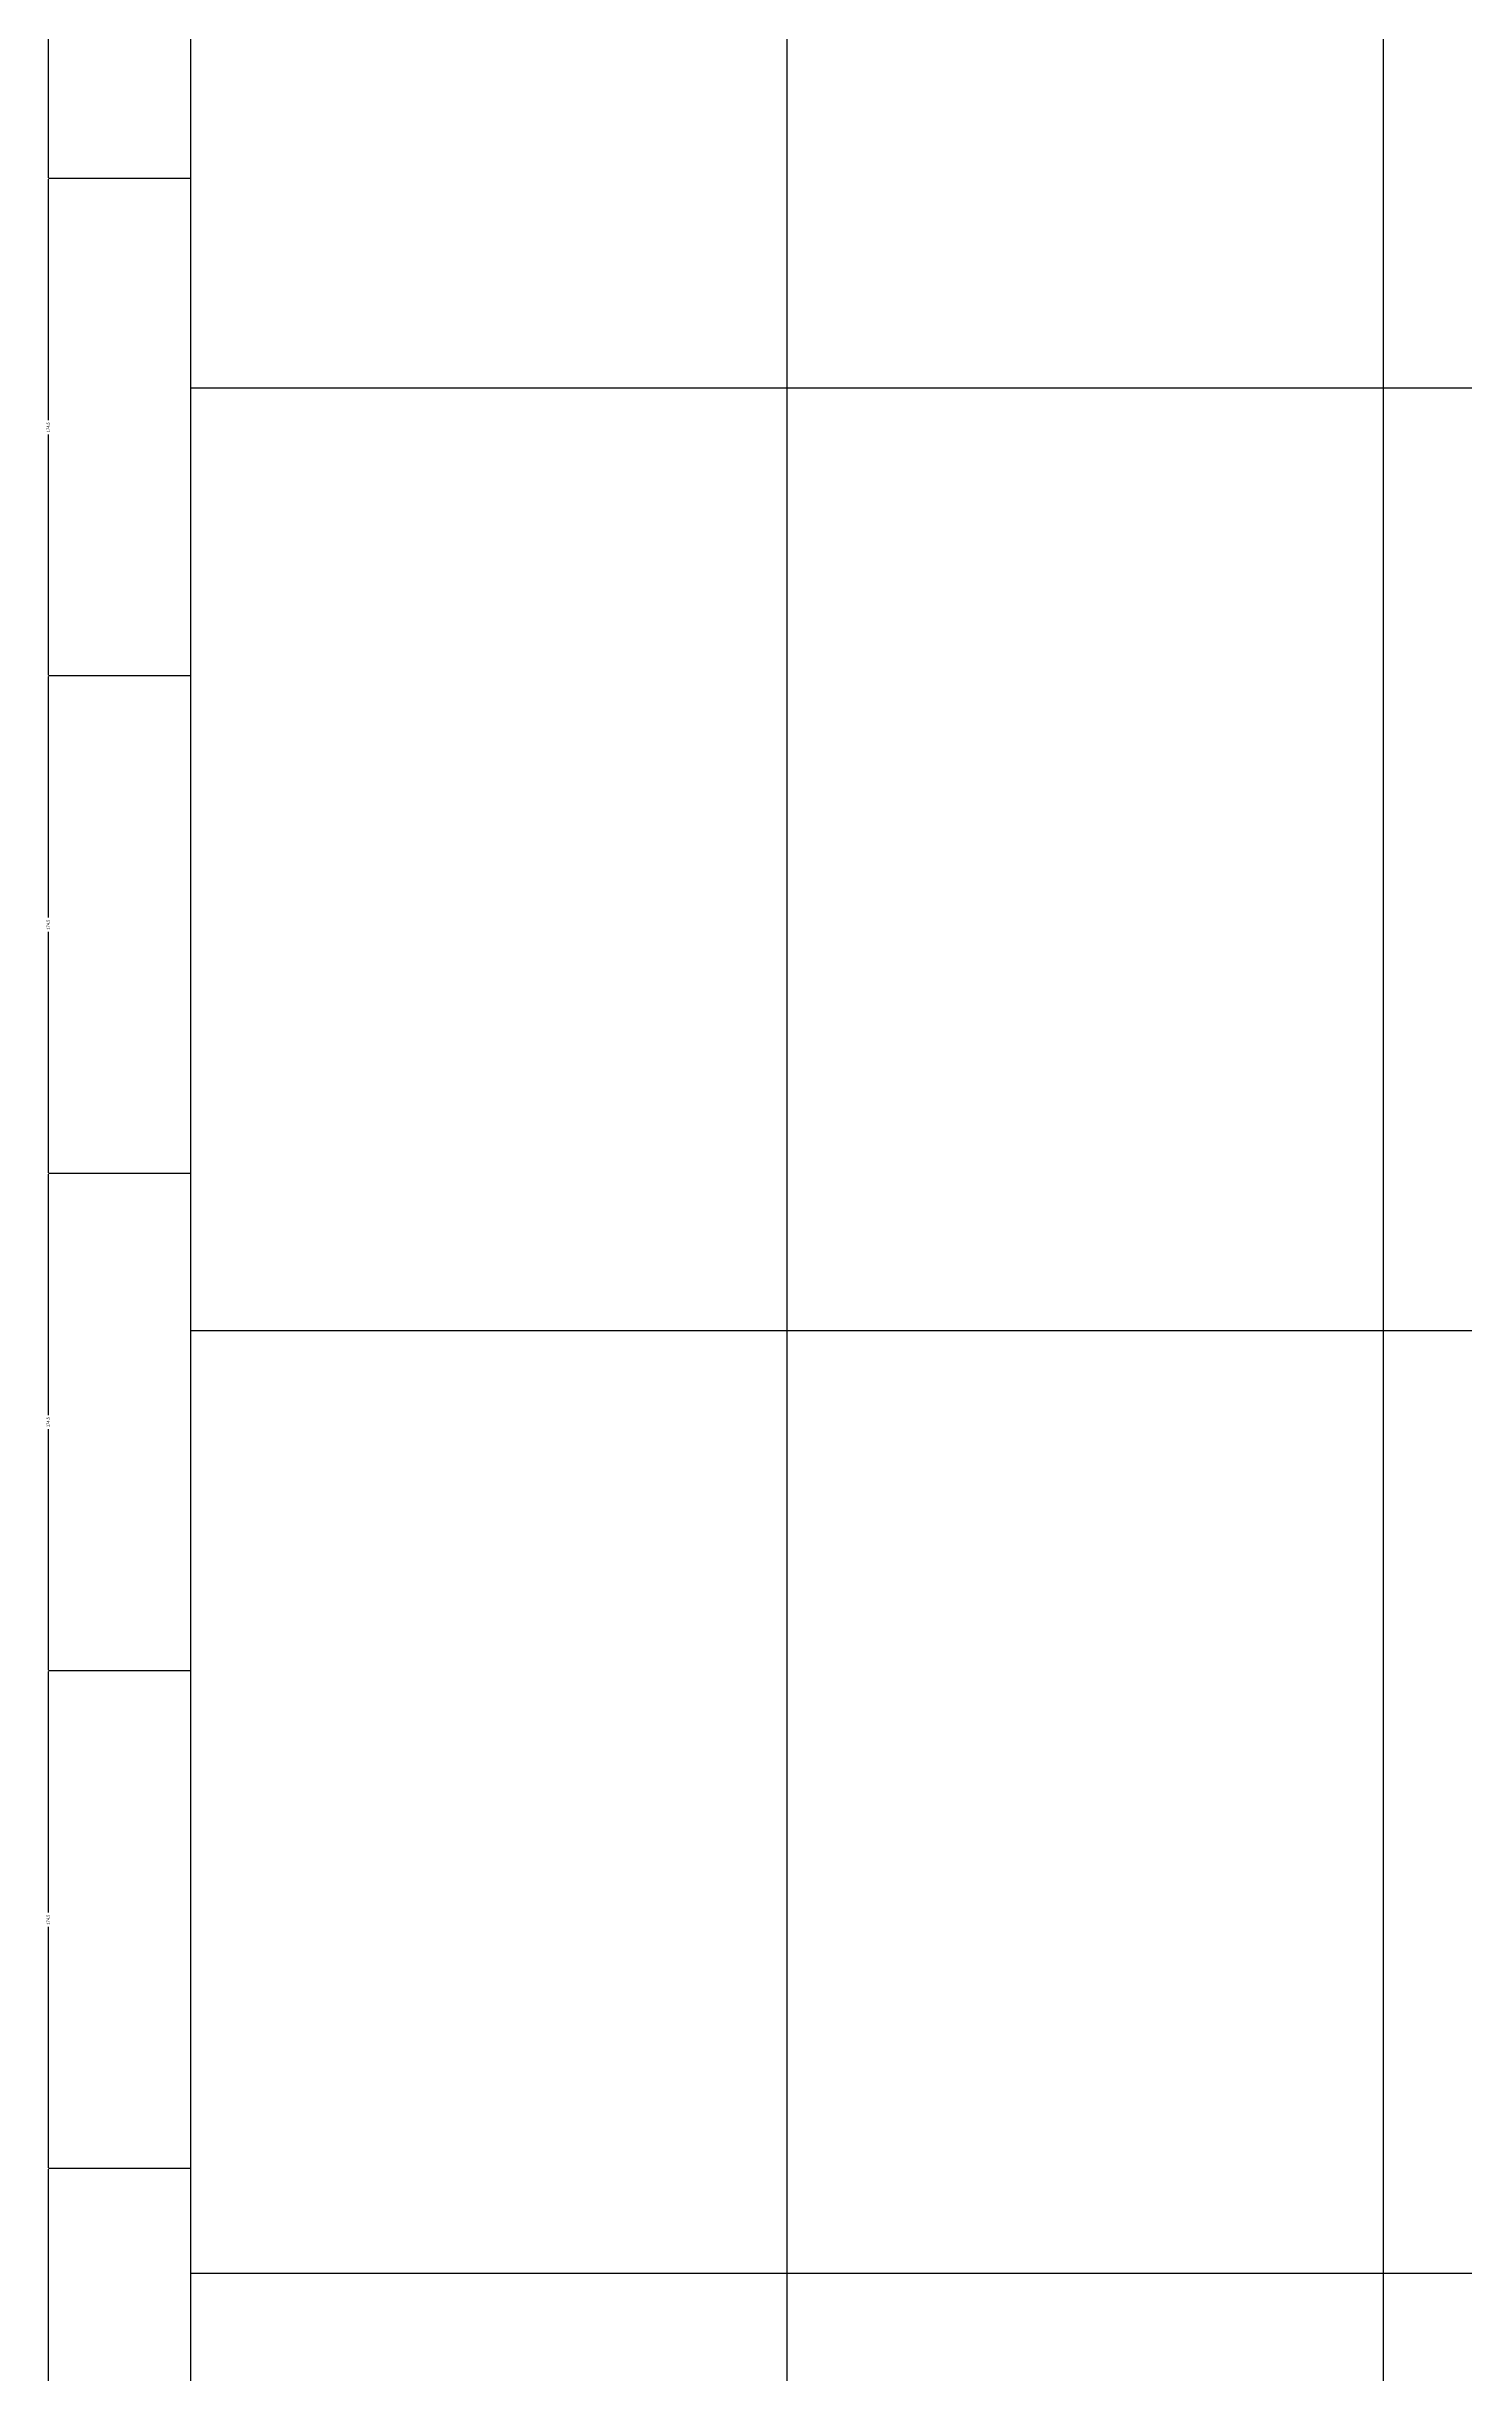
# Model space of a CAD drawing. Header units: inches. Extents: x -5298 to 11252, y 8210 to 22495.
# Drawn here: x 6446 to 6943, y 12129 to 12946 of the extents above; entities that cross this region are included whole.
import ezdxf

# ---------------------------------------------------------------- set-up
doc = ezdxf.new("R2010")
doc.units = ezdxf.units.IN
doc.header["$LTSCALE"] = 11
doc.header["$MEASUREMENT"] = 0
doc.layers.get('Defpoints').update_dxf_attribs({"color": 40})
doc.layers.add('BEAM', color=3, linetype='Continuous')
doc.layers.add('dim', color=3, linetype='Continuous')
doc.styles.get("Standard").update_dxf_attribs({"font": 'arial.ttf'})
doc.dimstyles.get("Standard").update_dxf_attribs({"dimtxt": 2.5, "dimasz": 2.5, "dimexe": 1.25, "dimexo": 0.625, "dimtad": 1, "dimtxsty": 'Standard', "dimcen": 2.5, "dimazin": 3, "dimtfac": 1, "dimtmove": 0, "dimatfit": 3})

# ---------------------------------------------------------------- blocks, each defined once
blk = doc.blocks.new('_CLOSEDFILLED')
at = {"color": 0, "linetype": 'BYBLOCK'}
blk.add_solid([(-1, 0.2), (0, 0), (-1, -0.2)], dxfattribs=at)
blk = doc.blocks.new('*D76')
at = {"color": 2}
for p, q in [((6496.31, 12201.26), (6446.31, 12201.26)), ((6446.31, 12116.51), (6446.31, 12201.01)), ((6446.31, 12027.01), (6446.31, 12111.51)), ((6496.31, 12026.76), (6446.31, 12026.76))]:
    blk.add_line(p, q, dxfattribs=at)
at = {"layer": 'Defpoints'}
for p in [(6496.31, 12201.26), (6446.31, 12026.76), (6496.31, 12026.76)]:
    blk.add_point(p, dxfattribs=at)
at = {"layer": 'dim', "color": 2, "xscale": 0.25, "yscale": 0.25}
for p, rotation in [((6446.31, 12201.26), 90), ((6446.31, 12026.76), 270)]:
    blk.add_blockref('_CLOSEDFILLED', p, dxfattribs=dict(at, rotation=rotation))
at = {"layer": 'dim', "color": 0, "insert": (6446.31, 12114.01), "char_height": 1, "attachment_point": 5, "rotation": 90}
blk.add_mtext('174,5', dxfattribs=at)
blk = doc.blocks.new('*D77')
at = {"color": 2}
for p, q in [((6496.31, 12375.76), (6446.31, 12375.76)), ((6446.31, 12291.01), (6446.31, 12375.51)), ((6446.31, 12201.51), (6446.31, 12286.01)), ((6496.31, 12201.26), (6446.31, 12201.26))]:
    blk.add_line(p, q, dxfattribs=at)
at = {"layer": 'Defpoints'}
for p in [(6496.31, 12375.76), (6446.31, 12201.26), (6496.31, 12201.26)]:
    blk.add_point(p, dxfattribs=at)
at = {"layer": 'dim', "color": 2, "xscale": 0.25, "yscale": 0.25}
for p, rotation in [((6446.31, 12375.76), 90), ((6446.31, 12201.26), 270)]:
    blk.add_blockref('_CLOSEDFILLED', p, dxfattribs=dict(at, rotation=rotation))
at = {"layer": 'dim', "color": 0, "insert": (6446.31, 12288.51), "char_height": 1, "attachment_point": 5, "rotation": 90}
blk.add_mtext('174,5', dxfattribs=at)
blk = doc.blocks.new('*D78')
at = {"color": 2}
for p, q in [((6496.31, 12550.26), (6446.31, 12550.26)), ((6446.31, 12465.51), (6446.31, 12550.01)), ((6446.31, 12376.01), (6446.31, 12460.51)), ((6496.31, 12375.76), (6446.31, 12375.76))]:
    blk.add_line(p, q, dxfattribs=at)
at = {"layer": 'Defpoints'}
for p in [(6496.31, 12550.26), (6446.31, 12375.76), (6496.31, 12375.76)]:
    blk.add_point(p, dxfattribs=at)
at = {"layer": 'dim', "color": 2, "xscale": 0.25, "yscale": 0.25}
for p, rotation in [((6446.31, 12550.26), 90), ((6446.31, 12375.76), 270)]:
    blk.add_blockref('_CLOSEDFILLED', p, dxfattribs=dict(at, rotation=rotation))
at = {"layer": 'dim', "color": 0, "insert": (6446.31, 12463.01), "char_height": 1, "attachment_point": 5, "rotation": 90}
blk.add_mtext('174,5', dxfattribs=at)
blk = doc.blocks.new('*D79')
at = {"color": 2}
for p, q in [((6496.31, 12724.76), (6446.31, 12724.76)), ((6446.31, 12640.01), (6446.31, 12724.51)), ((6446.31, 12550.51), (6446.31, 12635.01)), ((6496.31, 12550.26), (6446.31, 12550.26))]:
    blk.add_line(p, q, dxfattribs=at)
at = {"layer": 'Defpoints'}
for p in [(6496.31, 12724.76), (6446.31, 12550.26), (6496.31, 12550.26)]:
    blk.add_point(p, dxfattribs=at)
at = {"layer": 'dim', "color": 2, "xscale": 0.25, "yscale": 0.25}
for p, rotation in [((6446.31, 12724.76), 90), ((6446.31, 12550.26), 270)]:
    blk.add_blockref('_CLOSEDFILLED', p, dxfattribs=dict(at, rotation=rotation))
at = {"layer": 'dim', "color": 0, "insert": (6446.31, 12637.51), "char_height": 1, "attachment_point": 5, "rotation": 90}
blk.add_mtext('174,5', dxfattribs=at)
blk = doc.blocks.new('*D80')
at = {"color": 2}
for p, q in [((6496.31, 12899.25), (6446.31, 12899.25)), ((6446.31, 12814.5), (6446.31, 12899)), ((6446.31, 12725.01), (6446.31, 12809.5)), ((6496.31, 12724.76), (6446.31, 12724.76))]:
    blk.add_line(p, q, dxfattribs=at)
at = {"layer": 'Defpoints'}
for p in [(6496.31, 12899.25), (6446.31, 12724.76), (6496.31, 12724.76)]:
    blk.add_point(p, dxfattribs=at)
at = {"layer": 'dim', "color": 2, "xscale": 0.25, "yscale": 0.25}
for p, rotation in [((6446.31, 12899.25), 90), ((6446.31, 12724.76), 270)]:
    blk.add_blockref('_CLOSEDFILLED', p, dxfattribs=dict(at, rotation=rotation))
at = {"layer": 'dim', "color": 0, "insert": (6446.31, 12812), "char_height": 1, "attachment_point": 5, "rotation": 90}
blk.add_mtext('174,5', dxfattribs=at)
blk = doc.blocks.new('*D81')
at = {"color": 2}
for p, q in [((6496.31, 13073.75), (6446.31, 13073.75)), ((6446.31, 12989), (6446.31, 13073.5)), ((6446.31, 12899.5), (6446.31, 12984)), ((6496.31, 12899.25), (6446.31, 12899.25))]:
    blk.add_line(p, q, dxfattribs=at)
at = {"layer": 'Defpoints'}
for p in [(6496.31, 13073.75), (6446.31, 12899.25), (6496.31, 12899.25)]:
    blk.add_point(p, dxfattribs=at)
at = {"layer": 'dim', "color": 2, "xscale": 0.25, "yscale": 0.25}
for p, rotation in [((6446.31, 13073.75), 90), ((6446.31, 12899.25), 270)]:
    blk.add_blockref('_CLOSEDFILLED', p, dxfattribs=dict(at, rotation=rotation))
at = {"layer": 'dim', "color": 0, "insert": (6446.31, 12986.5), "char_height": 1, "attachment_point": 5, "rotation": 90}
blk.add_mtext('174,5', dxfattribs=at)

msp = doc.modelspace()

# ---------------------------------------------------------------- linework, layer by layer
at = {"layer": 'BEAM', "color": 5}
for p, q in [((6496.312, 11503.269), (6496.312, 17785.198)), ((6705.492, 11503.269), (6705.492, 17785.198)), ((6914.672, 11503.269), (6914.672, 17785.198)), ((6496.312, 12825.781), (10470.731, 12825.781)), ((6496.312, 12495.153), (10470.731, 12495.153)), ((6496.312, 12164.525), (10470.731, 12164.525))]:
    msp.add_line(p, q, dxfattribs=at)

# ---------------------------------------------------------------- dimensions: what is measured, and where the dimension line sits
at = {"layer": 'dim', "color": 2}
for base, p1, p2, picture, middle in [((6446.312, 12899.254), (6496.312, 12899.254), (6496.312, 13073.752), '*D81', (6446.312, 12986.503)), ((6446.312, 12724.755), (6496.312, 12724.755), (6496.312, 12899.254), '*D80', (6446.312, 12812.004)), ((6446.312, 12550.257), (6496.312, 12550.257), (6496.312, 12724.755), '*D79', (6446.312, 12637.506)), ((6446.312, 12375.759), (6496.312, 12375.759), (6496.312, 12550.257), '*D78', (6446.312, 12463.008)), ((6446.312, 12201.261), (6496.312, 12201.261), (6496.312, 12375.759), '*D77', (6446.312, 12288.51)), ((6446.312, 12026.763), (6496.312, 12026.763), (6496.312, 12201.261), '*D76', (6446.312, 12114.012))]:
    dim = msp.add_linear_dim(base=base, p1=p1, p2=p2, angle=90, dimstyle='Standard', dxfattribs=at)
    dim.commit()
    dim.dimension.update_dxf_attribs({"geometry": picture, "text_midpoint": middle})

doc.saveas('drawing.dxf')
